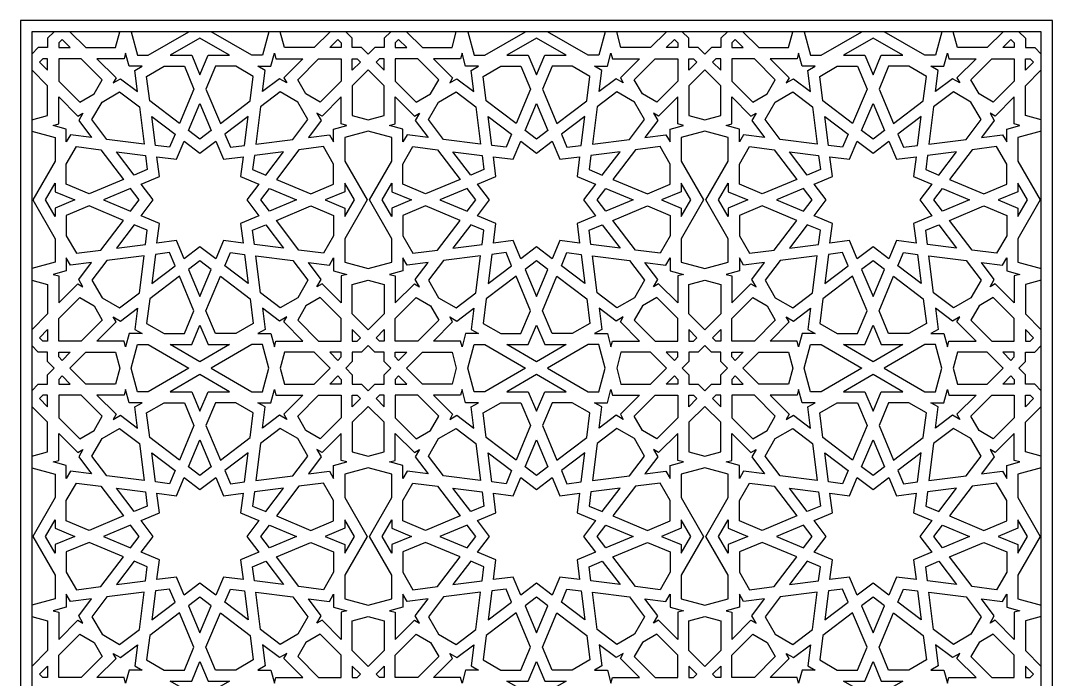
# Model space of a CAD drawing. Extents: x 72 to 464, y 305 to 697.
# Drawn here: x 72 to 464, y 446.5 to 696.9 of the extents above; entities that cross this region are included whole.
import ezdxf

# ---------------------------------------------------------------- set-up
doc = ezdxf.new("R2010")
doc.units = 0
doc.layers.add('LAYER_01', color=7, linetype='CONTINUOUS')

msp = doc.modelspace()

# ---------------------------------------------------------------- linework, layer by layer
at = {"layer": 'LAYER_01'}
for points in [[(71.95, 304.85), (463.98, 304.85), (463.98, 696.88), (71.95, 696.88)], [(76.15, 309.06), (459.78, 309.06), (459.78, 692.68), (76.15, 692.68)], [(140.09, 676.29), (143.22, 683.75), (151.36, 683.75), (140.09, 690.25), (128.82, 683.75), (136.96, 683.75)], [(267.97, 676.29), (271.09, 683.75), (279.23, 683.75), (267.97, 690.25), (256.7, 683.75), (264.84, 683.75)], [(395.84, 676.29), (398.97, 683.75), (407.11, 683.75), (395.84, 690.25), (384.57, 683.75), (392.71, 683.75)], [(86.42, 688.43), (86.42, 686.62), (90.79, 686.62), (87.7, 689.71)], [(193.76, 688.43), (193.76, 686.62), (189.39, 686.62), (192.48, 689.71)], [(214.3, 688.43), (214.3, 686.62), (218.66, 686.62), (215.57, 689.71)], [(321.64, 688.43), (321.64, 686.62), (317.27, 686.62), (320.36, 689.71)], [(342.17, 688.43), (342.17, 686.62), (346.54, 686.62), (343.45, 689.71)], [(449.51, 688.43), (449.51, 686.62), (445.14, 686.62), (448.23, 689.71)], [(80.41, 682.41), (79.13, 681.13), (82.22, 678.04), (82.22, 682.41)], [(86.42, 682.41), (86.42, 673.84), (94.39, 665.87), (99.83, 669.01), (102.96, 674.44), (94.99, 682.41)], [(113.15, 679.54), (111.81, 684.56), (111.23, 682.41), (100.94, 682.41), (108.22, 675.14), (107.11, 673.21), (109.88, 674.81), (116.32, 669.92), (115.3, 677.94), (118.07, 679.54)], [(167.03, 679.54), (168.38, 684.56), (168.95, 682.41), (179.24, 682.41), (171.97, 675.14), (173.08, 673.21), (170.3, 674.81), (163.86, 669.92), (164.88, 677.94), (162.11, 679.54)], [(193.76, 682.41), (193.76, 673.84), (185.79, 665.87), (180.36, 669.01), (177.22, 674.44), (185.19, 682.41)], [(199.78, 682.41), (201.06, 681.13), (197.97, 678.04), (197.97, 682.41)], [(208.28, 682.41), (207, 681.13), (210.09, 678.04), (210.09, 682.41)], [(214.3, 682.41), (214.3, 673.84), (222.26, 665.87), (227.7, 669.01), (230.84, 674.44), (222.87, 682.41)], [(241.02, 679.54), (239.68, 684.56), (239.11, 682.41), (228.81, 682.41), (236.09, 675.14), (234.98, 673.21), (237.75, 674.81), (244.19, 669.92), (243.17, 677.94), (245.95, 679.54)], [(294.91, 679.54), (296.25, 684.56), (296.83, 682.41), (307.12, 682.41), (299.84, 675.14), (300.95, 673.21), (298.18, 674.81), (291.74, 669.92), (292.76, 677.94), (289.99, 679.54)], [(321.64, 682.41), (321.64, 673.84), (313.67, 665.87), (308.23, 669.01), (305.09, 674.44), (313.06, 682.41)], [(327.65, 682.41), (328.93, 681.13), (325.84, 678.04), (325.84, 682.41)], [(336.16, 682.41), (334.88, 681.13), (337.96, 678.04), (337.96, 682.41)], [(342.17, 682.41), (342.17, 673.84), (350.14, 665.87), (355.57, 669.01), (358.71, 674.44), (350.74, 682.41)], [(368.9, 679.54), (367.55, 684.56), (366.98, 682.41), (356.69, 682.41), (363.97, 675.14), (362.86, 673.21), (365.63, 674.81), (372.07, 669.92), (371.05, 677.94), (373.82, 679.54)], [(422.78, 679.54), (424.12, 684.56), (424.7, 682.41), (434.99, 682.41), (427.71, 675.14), (428.82, 673.21), (426.05, 674.81), (419.61, 669.92), (420.63, 677.94), (417.86, 679.54)], [(449.51, 682.41), (449.51, 673.84), (441.54, 665.87), (436.11, 669.01), (432.97, 674.44), (440.94, 682.41)], [(455.52, 682.41), (456.8, 681.13), (453.71, 678.04), (453.71, 682.41)], [(134.17, 679.54), (137.81, 670.85), (132.32, 657.76), (121.01, 666.35), (119.82, 675.7), (126.48, 679.54)], [(146.02, 679.54), (142.37, 670.85), (147.87, 657.76), (159.17, 666.35), (160.36, 675.7), (153.7, 679.54)], [(262.04, 679.54), (265.69, 670.85), (260.19, 657.76), (248.88, 666.35), (247.7, 675.7), (254.35, 679.54)], [(273.89, 679.54), (270.25, 670.85), (275.74, 657.76), (287.05, 666.35), (288.23, 675.7), (281.58, 679.54)], [(389.91, 679.54), (393.56, 670.85), (388.07, 657.76), (376.76, 666.35), (375.57, 675.7), (382.23, 679.54)], [(401.76, 679.54), (398.12, 670.85), (403.61, 657.76), (414.92, 666.35), (416.11, 675.7), (409.45, 679.54)], [(204.03, 659.2), (210.09, 660.83), (210.09, 672.1), (204.03, 678.16), (197.97, 672.1), (197.97, 660.83)], [(331.9, 659.2), (337.96, 660.83), (337.96, 672.1), (331.9, 678.16), (325.84, 672.1), (325.84, 660.83)], [(89.29, 655.68), (84.28, 657.03), (86.42, 657.6), (86.42, 667.89), (93.7, 660.62), (95.62, 661.73), (94.02, 658.96), (98.92, 652.52), (90.89, 653.54), (89.29, 650.76)], [(109.56, 669.78), (117.06, 664.07), (118.85, 649.98), (104.76, 651.77), (99.06, 659.27), (102.9, 665.93)], [(170.62, 669.78), (163.12, 664.07), (161.33, 649.98), (175.42, 651.77), (181.12, 659.27), (177.28, 665.93)], [(190.89, 655.68), (195.91, 657.03), (193.76, 657.6), (193.76, 667.89), (186.48, 660.62), (184.56, 661.73), (186.16, 658.96), (181.27, 652.52), (189.29, 653.54), (190.89, 650.76)], [(217.17, 655.68), (212.15, 657.03), (214.3, 657.6), (214.3, 667.89), (221.57, 660.62), (223.5, 661.73), (221.9, 658.96), (226.79, 652.52), (218.77, 653.54), (217.17, 650.76)], [(237.43, 669.78), (244.94, 664.07), (246.73, 649.98), (232.64, 651.77), (226.93, 659.27), (230.78, 665.93)], [(298.5, 669.78), (291, 664.07), (289.21, 649.98), (303.3, 651.77), (309, 659.27), (305.15, 665.93)], [(318.77, 655.68), (323.78, 657.03), (321.64, 657.6), (321.64, 667.89), (314.36, 660.62), (312.44, 661.73), (314.04, 658.96), (309.14, 652.52), (317.17, 653.54), (318.77, 650.76)], [(345.04, 655.68), (340.02, 657.03), (342.17, 657.6), (342.17, 667.89), (349.45, 660.62), (351.37, 661.73), (349.77, 658.96), (354.66, 652.52), (346.64, 653.54), (345.04, 650.76)], [(365.31, 669.78), (372.81, 664.07), (374.6, 649.98), (360.51, 651.77), (354.81, 659.27), (358.65, 665.93)], [(426.37, 669.78), (418.87, 664.07), (417.08, 649.98), (431.17, 651.77), (436.87, 659.27), (433.03, 665.93)], [(446.64, 655.68), (451.65, 657.03), (449.51, 657.6), (449.51, 667.89), (442.23, 660.62), (440.31, 661.73), (441.91, 658.96), (437.01, 652.52), (445.04, 653.54), (446.64, 650.76)], [(140.09, 665.42), (144.41, 655.13), (140.09, 651.85), (135.77, 655.13)], [(267.97, 665.42), (272.28, 655.13), (267.97, 651.85), (263.65, 655.13)], [(395.84, 665.42), (400.16, 655.13), (395.84, 651.85), (391.52, 655.13)], [(130.64, 653.75), (128.54, 648.75), (123.16, 649.44), (121.75, 660.51)], [(149.55, 653.75), (151.64, 648.75), (157.02, 649.44), (158.43, 660.51)], [(258.51, 653.75), (256.41, 648.75), (251.03, 649.44), (249.63, 660.51)], [(277.42, 653.75), (279.52, 648.75), (284.9, 649.44), (286.3, 660.51)], [(386.39, 653.75), (384.29, 648.75), (378.91, 649.44), (377.5, 660.51)], [(405.29, 653.75), (407.39, 648.75), (412.77, 649.44), (414.18, 660.51)], [(204.03, 602.63), (212.96, 605.03), (212.96, 614), (204.45, 628.74), (212.96, 643.48), (212.96, 652.46), (204.03, 654.85), (195.1, 652.46), (195.1, 643.48), (203.61, 628.74), (195.1, 614), (195.1, 605.03)], [(331.9, 602.63), (340.84, 605.03), (340.84, 614), (332.33, 628.74), (340.84, 643.48), (340.84, 652.46), (331.9, 654.85), (322.97, 652.46), (322.97, 643.48), (331.48, 628.74), (322.97, 614), (322.97, 605.03)], [(140.09, 610.92), (134.09, 606.36), (131.18, 613.31), (123.71, 612.36), (124.66, 619.83), (117.71, 622.75), (122.27, 628.74), (117.71, 634.74), (124.66, 637.65), (123.71, 645.13), (131.18, 644.18), (134.09, 651.12), (140.09, 646.57), (146.09, 651.12), (149, 644.18), (156.48, 645.13), (155.53, 637.65), (162.47, 634.74), (157.91, 628.74), (162.47, 622.75), (155.53, 619.83), (156.48, 612.36), (149, 613.31), (146.09, 606.36)], [(267.97, 610.92), (261.97, 606.36), (259.05, 613.31), (251.58, 612.36), (252.53, 619.83), (245.58, 622.75), (250.14, 628.74), (245.58, 634.74), (252.53, 637.65), (251.58, 645.13), (259.05, 644.18), (261.97, 651.12), (267.97, 646.57), (273.96, 651.12), (276.88, 644.18), (284.35, 645.13), (283.4, 637.65), (290.35, 634.74), (285.79, 628.74), (290.35, 622.75), (283.4, 619.83), (284.35, 612.36), (276.88, 613.31), (273.96, 606.36)], [(395.84, 610.92), (389.84, 606.36), (386.93, 613.31), (379.45, 612.36), (380.4, 619.83), (373.46, 622.75), (378.02, 628.74), (373.46, 634.74), (380.4, 637.65), (379.45, 645.13), (386.93, 644.18), (389.84, 651.12), (395.84, 646.57), (401.84, 651.12), (404.75, 644.18), (412.22, 645.13), (411.27, 637.65), (418.22, 634.74), (413.66, 628.74), (418.22, 622.75), (411.27, 619.83), (412.22, 612.36), (404.75, 613.31), (401.84, 606.36)], [(93.14, 649.01), (102.48, 647.82), (111.08, 636.52), (97.98, 631.02), (89.29, 634.67), (89.29, 642.36)], [(119.4, 645.68), (120.08, 640.3), (115.08, 638.2), (108.33, 647.08)], [(160.78, 645.68), (160.1, 640.3), (165.1, 638.2), (171.86, 647.08)], [(187.05, 649.01), (177.7, 647.82), (169.11, 636.52), (182.2, 631.02), (190.89, 634.67), (190.89, 642.36)], [(221.01, 649.01), (230.36, 647.82), (238.95, 636.52), (225.85, 631.02), (217.17, 634.67), (217.17, 642.36)], [(247.27, 645.68), (247.96, 640.3), (242.96, 638.2), (236.2, 647.08)], [(288.66, 645.68), (287.97, 640.3), (292.98, 638.2), (299.73, 647.08)], [(314.92, 649.01), (305.57, 647.82), (296.98, 636.52), (310.08, 631.02), (318.77, 634.67), (318.77, 642.36)], [(348.88, 649.01), (358.23, 647.82), (366.83, 636.52), (353.73, 631.02), (345.04, 634.67), (345.04, 642.36)], [(375.15, 645.68), (375.83, 640.3), (370.83, 638.2), (364.08, 647.08)], [(416.53, 645.68), (415.85, 640.3), (420.85, 638.2), (427.6, 647.08)], [(442.8, 649.01), (433.45, 647.82), (424.85, 636.52), (437.95, 631.02), (446.64, 634.67), (446.64, 642.36)], [(85.09, 622.41), (81.43, 628.74), (85.09, 635.07), (85.09, 631.87), (92.55, 628.74), (85.09, 625.61)], [(103.41, 628.74), (113.71, 624.43), (116.99, 628.74), (113.71, 633.06)], [(176.77, 628.74), (166.48, 624.43), (163.2, 628.74), (166.48, 633.06)], [(195.1, 635.07), (195.1, 631.87), (187.64, 628.74), (195.1, 625.61), (195.1, 622.41), (198.75, 628.74)], [(212.96, 622.41), (209.31, 628.74), (212.96, 635.07), (212.96, 631.87), (220.42, 628.74), (212.96, 625.61)], [(231.29, 628.74), (241.58, 624.43), (244.86, 628.74), (241.58, 633.06)], [(304.64, 628.74), (294.35, 624.43), (291.07, 628.74), (294.35, 633.06)], [(322.97, 635.07), (322.97, 631.87), (315.51, 628.74), (322.97, 625.61), (322.97, 622.41), (326.62, 628.74)], [(340.84, 635.07), (340.84, 631.87), (348.29, 628.74), (340.84, 625.61), (340.84, 622.41), (337.18, 628.74)], [(359.16, 628.74), (369.45, 624.43), (372.74, 628.74), (369.45, 633.06)], [(432.52, 628.74), (422.23, 624.43), (418.94, 628.74), (422.23, 633.06)], [(450.84, 622.41), (454.5, 628.74), (450.84, 635.07), (450.84, 631.87), (443.38, 628.74), (450.84, 625.61)], [(93.14, 608.47), (102.48, 609.66), (111.08, 620.97), (97.98, 626.46), (89.29, 622.82), (89.29, 615.13)], [(187.05, 608.47), (177.7, 609.66), (169.11, 620.97), (182.2, 626.46), (190.89, 622.82), (190.89, 615.13)], [(221.01, 608.47), (230.36, 609.66), (238.95, 620.97), (225.85, 626.46), (217.17, 622.82), (217.17, 615.13)], [(314.92, 608.47), (305.57, 609.66), (296.98, 620.97), (310.08, 626.46), (318.77, 622.82), (318.77, 615.13)], [(348.88, 608.47), (358.23, 609.66), (366.83, 620.97), (353.73, 626.46), (345.04, 622.82), (345.04, 615.13)], [(442.8, 608.47), (433.45, 609.66), (424.85, 620.97), (437.95, 626.46), (446.64, 622.82), (446.64, 615.13)], [(119.4, 611.81), (120.08, 617.19), (115.08, 619.29), (108.33, 610.4)], [(160.78, 611.81), (160.1, 617.19), (165.1, 619.29), (171.86, 610.4)], [(247.27, 611.81), (247.96, 617.19), (242.96, 619.29), (236.2, 610.4)], [(288.66, 611.81), (287.97, 617.19), (292.98, 619.29), (299.73, 610.4)], [(375.15, 611.81), (375.83, 617.19), (370.83, 619.29), (364.08, 610.4)], [(416.53, 611.81), (415.85, 617.19), (420.85, 619.29), (427.6, 610.4)], [(130.64, 603.73), (128.54, 608.73), (123.16, 608.05), (121.75, 596.98)], [(149.55, 603.73), (151.64, 608.73), (157.02, 608.05), (158.43, 596.98)], [(258.51, 603.73), (256.41, 608.73), (251.03, 608.05), (249.63, 596.98)], [(277.42, 603.73), (279.52, 608.73), (284.9, 608.05), (286.3, 596.98)], [(386.39, 603.73), (384.29, 608.73), (378.91, 608.05), (377.5, 596.98)], [(405.29, 603.73), (407.39, 608.73), (412.77, 608.05), (414.18, 596.98)], [(89.29, 601.8), (84.28, 600.46), (86.42, 599.88), (86.42, 589.59), (93.7, 596.87), (95.62, 595.76), (94.02, 598.53), (98.92, 604.97), (90.89, 603.95), (89.29, 606.72)], [(109.56, 587.71), (117.06, 593.41), (118.85, 607.5), (104.76, 605.71), (99.06, 598.21), (102.9, 591.55)], [(140.09, 605.64), (135.77, 602.36), (140.09, 592.07), (144.41, 602.36)], [(170.62, 587.71), (163.12, 593.41), (161.33, 607.5), (175.42, 605.71), (181.12, 598.21), (177.28, 591.55)], [(190.89, 601.8), (195.91, 600.46), (193.76, 599.88), (193.76, 589.59), (186.48, 596.87), (184.56, 595.76), (186.16, 598.53), (181.27, 604.97), (189.29, 603.95), (190.89, 606.72)], [(217.17, 601.8), (212.15, 600.46), (214.3, 599.88), (214.3, 589.59), (221.57, 596.87), (223.5, 595.76), (221.9, 598.53), (226.79, 604.97), (218.77, 603.95), (217.17, 606.72)], [(237.43, 587.71), (244.94, 593.41), (246.73, 607.5), (232.64, 605.71), (226.93, 598.21), (230.78, 591.55)], [(267.97, 605.64), (263.65, 602.36), (267.97, 592.07), (272.28, 602.36)], [(298.5, 587.71), (291, 593.41), (289.21, 607.5), (303.3, 605.71), (309, 598.21), (305.15, 591.55)], [(318.77, 601.8), (323.78, 600.46), (321.64, 599.88), (321.64, 589.59), (314.36, 596.87), (312.44, 595.76), (314.04, 598.53), (309.14, 604.97), (317.17, 603.95), (318.77, 606.72)], [(345.04, 601.8), (340.02, 600.46), (342.17, 599.88), (342.17, 589.59), (349.45, 596.87), (351.37, 595.76), (349.77, 598.53), (354.66, 604.97), (346.64, 603.95), (345.04, 606.72)], [(365.31, 587.71), (372.81, 593.41), (374.6, 607.5), (360.51, 605.71), (354.81, 598.21), (358.65, 591.55)], [(395.84, 605.64), (391.52, 602.36), (395.84, 592.07), (400.16, 602.36)], [(426.37, 587.71), (418.87, 593.41), (417.08, 607.5), (431.17, 605.71), (436.87, 598.21), (433.03, 591.55)], [(446.64, 601.8), (451.65, 600.46), (449.51, 599.88), (449.51, 589.59), (442.23, 596.87), (440.31, 595.76), (441.91, 598.53), (437.01, 604.97), (445.04, 603.95), (446.64, 606.72)], [(134.17, 577.94), (137.81, 586.63), (132.32, 599.73), (121.01, 591.13), (119.82, 581.79), (126.48, 577.94)], [(146.02, 577.94), (142.37, 586.63), (147.87, 599.73), (159.17, 591.13), (160.36, 581.79), (153.7, 577.94)], [(204.03, 598.28), (210.09, 596.66), (210.09, 585.39), (204.03, 579.33), (197.97, 585.39), (197.97, 596.66)], [(262.04, 577.94), (265.69, 586.63), (260.19, 599.73), (248.88, 591.13), (247.7, 581.79), (254.35, 577.94)], [(273.89, 577.94), (270.25, 586.63), (275.74, 599.73), (287.05, 591.13), (288.23, 581.79), (281.58, 577.94)], [(331.9, 598.28), (337.96, 596.66), (337.96, 585.39), (331.9, 579.33), (325.84, 585.39), (325.84, 596.66)], [(389.91, 577.94), (393.56, 586.63), (388.07, 599.73), (376.76, 591.13), (375.57, 581.79), (382.23, 577.94)], [(401.76, 577.94), (398.12, 586.63), (403.61, 599.73), (414.92, 591.13), (416.11, 581.79), (409.45, 577.94)], [(86.42, 575.07), (86.42, 583.65), (94.39, 591.62), (99.83, 588.48), (102.96, 583.04), (94.99, 575.07)], [(193.76, 575.07), (193.76, 583.65), (185.79, 591.62), (180.36, 588.48), (177.22, 583.04), (185.19, 575.07)], [(214.3, 575.07), (214.3, 583.65), (222.26, 591.62), (227.7, 588.48), (230.84, 583.04), (222.87, 575.07)], [(321.64, 575.07), (321.64, 583.65), (313.67, 591.62), (308.23, 588.48), (305.09, 583.04), (313.06, 575.07)], [(342.17, 575.07), (342.17, 583.65), (350.14, 591.62), (355.57, 588.48), (358.71, 583.04), (350.74, 575.07)], [(449.51, 575.07), (449.51, 583.65), (441.54, 591.62), (436.11, 588.48), (432.97, 583.04), (440.94, 575.07)], [(113.15, 577.94), (111.81, 572.93), (111.23, 575.07), (100.94, 575.07), (108.22, 582.35), (107.11, 584.27), (109.88, 582.67), (116.32, 587.57), (115.3, 579.54), (118.07, 577.94)], [(167.03, 577.94), (168.38, 572.93), (168.95, 575.07), (179.24, 575.07), (171.97, 582.35), (173.08, 584.27), (170.3, 582.67), (163.86, 587.57), (164.88, 579.54), (162.11, 577.94)], [(241.02, 577.94), (239.68, 572.93), (239.11, 575.07), (228.81, 575.07), (236.09, 582.35), (234.98, 584.27), (237.75, 582.67), (244.19, 587.57), (243.17, 579.54), (245.95, 577.94)], [(294.91, 577.94), (296.25, 572.93), (296.83, 575.07), (307.12, 575.07), (299.84, 582.35), (300.95, 584.27), (298.18, 582.67), (291.74, 587.57), (292.76, 579.54), (289.99, 577.94)], [(368.9, 577.94), (367.55, 572.93), (366.98, 575.07), (356.69, 575.07), (363.97, 582.35), (362.86, 584.27), (365.63, 582.67), (372.07, 587.57), (371.05, 579.54), (373.82, 577.94)], [(422.78, 577.94), (424.12, 572.93), (424.7, 575.07), (434.99, 575.07), (427.71, 582.35), (428.82, 584.27), (426.05, 582.67), (419.61, 587.57), (420.63, 579.54), (417.86, 577.94)], [(140.09, 581.2), (143.22, 573.74), (151.36, 573.74), (140.09, 567.23), (128.82, 573.74), (136.96, 573.74)], [(267.97, 581.2), (271.09, 573.74), (279.23, 573.74), (267.97, 567.23), (256.7, 573.74), (264.84, 573.74)], [(395.84, 581.2), (398.97, 573.74), (407.11, 573.74), (395.84, 567.23), (384.57, 573.74), (392.71, 573.74)], [(80.41, 575.07), (79.13, 576.35), (82.22, 579.44), (82.22, 575.07)], [(199.78, 575.07), (201.06, 576.35), (197.97, 579.44), (197.97, 575.07)], [(208.28, 575.07), (207, 576.35), (210.09, 579.44), (210.09, 575.07)], [(327.65, 575.07), (328.93, 576.35), (325.84, 579.44), (325.84, 575.07)], [(336.16, 575.07), (334.88, 576.35), (337.96, 579.44), (337.96, 575.07)], [(455.52, 575.07), (456.8, 576.35), (453.71, 579.44), (453.71, 575.07)], [(135.89, 564.81), (120.42, 555.87), (116.38, 555.87), (113.98, 564.81), (116.38, 573.74), (120.42, 573.74)], [(144.3, 564.81), (159.77, 555.87), (163.81, 555.87), (166.2, 564.81), (163.81, 573.74), (159.77, 573.74)], [(212.6, 564.81), (210.09, 567.32), (210.09, 570.87), (206.54, 570.87), (204.03, 573.38), (201.52, 570.87), (197.97, 570.87), (197.97, 567.32), (195.46, 564.81), (197.97, 562.3), (197.97, 558.74), (201.52, 558.74), (204.03, 556.23), (206.54, 558.74), (210.09, 558.74), (210.09, 562.3)], [(263.76, 564.81), (248.29, 555.87), (244.25, 555.87), (241.86, 564.81), (244.25, 573.74), (248.29, 573.74)], [(272.17, 564.81), (287.64, 555.87), (291.68, 555.87), (294.07, 564.81), (291.68, 573.74), (287.64, 573.74)], [(340.48, 564.81), (337.96, 567.32), (337.96, 570.87), (334.41, 570.87), (331.9, 573.38), (329.39, 570.87), (325.84, 570.87), (325.84, 567.32), (323.33, 564.81), (325.84, 562.3), (325.84, 558.74), (329.39, 558.74), (331.9, 556.23), (334.41, 558.74), (337.96, 558.74), (337.96, 562.3)], [(391.64, 564.81), (376.16, 555.87), (372.12, 555.87), (369.73, 564.81), (372.12, 573.74), (376.16, 573.74)], [(400.04, 564.81), (415.52, 555.87), (419.55, 555.87), (421.95, 564.81), (419.55, 573.74), (415.52, 573.74)], [(86.42, 569.06), (86.42, 570.87), (90.79, 570.87), (87.7, 567.78)], [(90.67, 564.81), (96.74, 570.87), (108.01, 570.87), (109.63, 564.81), (108.01, 558.74), (96.74, 558.74)], [(189.51, 564.81), (183.45, 570.87), (172.18, 570.87), (170.55, 564.81), (172.18, 558.74), (183.45, 558.74)], [(193.76, 569.06), (193.76, 570.87), (189.39, 570.87), (192.48, 567.78)], [(214.3, 569.06), (214.3, 570.87), (218.66, 570.87), (215.57, 567.78)], [(218.55, 564.81), (224.61, 570.87), (235.88, 570.87), (237.5, 564.81), (235.88, 558.74), (224.61, 558.74)], [(317.38, 564.81), (311.32, 570.87), (300.05, 570.87), (298.43, 564.81), (300.05, 558.74), (311.32, 558.74)], [(321.64, 569.06), (321.64, 570.87), (317.27, 570.87), (320.36, 567.78)], [(342.17, 569.06), (342.17, 570.87), (346.54, 570.87), (343.45, 567.78)], [(346.42, 564.81), (352.48, 570.87), (363.75, 570.87), (365.38, 564.81), (363.75, 558.74), (352.48, 558.74)], [(445.26, 564.81), (439.2, 570.87), (427.92, 570.87), (426.3, 564.81), (427.92, 558.74), (439.2, 558.74)], [(449.51, 569.06), (449.51, 570.87), (445.14, 570.87), (448.23, 567.78)], [(86.42, 560.55), (86.42, 558.74), (90.79, 558.74), (87.7, 561.83)], [(140.09, 548.41), (143.22, 555.87), (151.36, 555.87), (140.09, 562.38), (128.82, 555.87), (136.96, 555.87)], [(193.76, 560.55), (193.76, 558.74), (189.39, 558.74), (192.48, 561.83)], [(214.3, 560.55), (214.3, 558.74), (218.66, 558.74), (215.57, 561.83)], [(267.97, 548.41), (271.09, 555.87), (279.23, 555.87), (267.97, 562.38), (256.7, 555.87), (264.84, 555.87)], [(321.64, 560.55), (321.64, 558.74), (317.27, 558.74), (320.36, 561.83)], [(342.17, 560.55), (342.17, 558.74), (346.54, 558.74), (343.45, 561.83)], [(395.84, 548.41), (398.97, 555.87), (407.11, 555.87), (395.84, 562.38), (384.57, 555.87), (392.71, 555.87)], [(449.51, 560.55), (449.51, 558.74), (445.14, 558.74), (448.23, 561.83)], [(113.15, 551.67), (111.81, 556.68), (111.23, 554.54), (100.94, 554.54), (108.22, 547.26), (107.11, 545.34), (109.88, 546.94), (116.32, 542.04), (115.3, 550.07), (118.07, 551.67)], [(167.03, 551.67), (168.38, 556.68), (168.95, 554.54), (179.24, 554.54), (171.97, 547.26), (173.08, 545.34), (170.3, 546.94), (163.86, 542.04), (164.88, 550.07), (162.11, 551.67)], [(241.02, 551.67), (239.68, 556.68), (239.11, 554.54), (228.81, 554.54), (236.09, 547.26), (234.98, 545.34), (237.75, 546.94), (244.19, 542.04), (243.17, 550.07), (245.95, 551.67)], [(294.91, 551.67), (296.25, 556.68), (296.83, 554.54), (307.12, 554.54), (299.84, 547.26), (300.95, 545.34), (298.18, 546.94), (291.74, 542.04), (292.76, 550.07), (289.99, 551.67)], [(368.9, 551.67), (367.55, 556.68), (366.98, 554.54), (356.69, 554.54), (363.97, 547.26), (362.86, 545.34), (365.63, 546.94), (372.07, 542.04), (371.05, 550.07), (373.82, 551.67)], [(422.78, 551.67), (424.12, 556.68), (424.7, 554.54), (434.99, 554.54), (427.71, 547.26), (428.82, 545.34), (426.05, 546.94), (419.61, 542.04), (420.63, 550.07), (417.86, 551.67)], [(80.41, 554.54), (79.13, 553.26), (82.22, 550.17), (82.22, 554.54)], [(86.42, 554.54), (86.42, 545.97), (94.39, 538), (99.83, 541.14), (102.96, 546.57), (94.99, 554.54)], [(193.76, 554.54), (193.76, 545.97), (185.79, 538), (180.36, 541.14), (177.22, 546.57), (185.19, 554.54)], [(199.78, 554.54), (201.06, 553.26), (197.97, 550.17), (197.97, 554.54)], [(208.28, 554.54), (207, 553.26), (210.09, 550.17), (210.09, 554.54)], [(214.3, 554.54), (214.3, 545.97), (222.26, 538), (227.7, 541.14), (230.84, 546.57), (222.87, 554.54)], [(321.64, 554.54), (321.64, 545.97), (313.67, 538), (308.23, 541.14), (305.09, 546.57), (313.06, 554.54)], [(327.65, 554.54), (328.93, 553.26), (325.84, 550.17), (325.84, 554.54)], [(336.16, 554.54), (334.88, 553.26), (337.96, 550.17), (337.96, 554.54)], [(342.17, 554.54), (342.17, 545.97), (350.14, 538), (355.57, 541.14), (358.71, 546.57), (350.74, 554.54)], [(449.51, 554.54), (449.51, 545.97), (441.54, 538), (436.11, 541.14), (432.97, 546.57), (440.94, 554.54)], [(455.52, 554.54), (456.8, 553.26), (453.71, 550.17), (453.71, 554.54)], [(134.17, 551.67), (137.81, 542.98), (132.32, 529.88), (121.01, 538.48), (119.82, 547.83), (126.48, 551.67)], [(146.02, 551.67), (142.37, 542.98), (147.87, 529.88), (159.17, 538.48), (160.36, 547.83), (153.7, 551.67)], [(204.03, 531.33), (210.09, 532.95), (210.09, 544.22), (204.03, 550.29), (197.97, 544.22), (197.97, 532.95)], [(262.04, 551.67), (265.69, 542.98), (260.19, 529.88), (248.88, 538.48), (247.7, 547.83), (254.35, 551.67)], [(273.89, 551.67), (270.25, 542.98), (275.74, 529.88), (287.05, 538.48), (288.23, 547.83), (281.58, 551.67)], [(331.9, 531.33), (337.96, 532.95), (337.96, 544.22), (331.9, 550.29), (325.84, 544.22), (325.84, 532.95)], [(389.91, 551.67), (393.56, 542.98), (388.07, 529.88), (376.76, 538.48), (375.57, 547.83), (382.23, 551.67)], [(401.76, 551.67), (398.12, 542.98), (403.61, 529.88), (414.92, 538.48), (416.11, 547.83), (409.45, 551.67)], [(109.56, 541.9), (117.06, 536.2), (118.85, 522.11), (104.76, 523.9), (99.06, 531.4), (102.9, 538.06)], [(170.62, 541.9), (163.12, 536.2), (161.33, 522.11), (175.42, 523.9), (181.12, 531.4), (177.28, 538.06)], [(237.43, 541.9), (244.94, 536.2), (246.73, 522.11), (232.64, 523.9), (226.93, 531.4), (230.78, 538.06)], [(298.5, 541.9), (291, 536.2), (289.21, 522.11), (303.3, 523.9), (309, 531.4), (305.15, 538.06)], [(365.31, 541.9), (372.81, 536.2), (374.6, 522.11), (360.51, 523.9), (354.81, 531.4), (358.65, 538.06)], [(426.37, 541.9), (418.87, 536.2), (417.08, 522.11), (431.17, 523.9), (436.87, 531.4), (433.03, 538.06)], [(89.29, 527.81), (84.28, 529.15), (86.42, 529.73), (86.42, 540.02), (93.7, 532.74), (95.62, 533.85), (94.02, 531.08), (98.92, 524.64), (90.89, 525.66), (89.29, 522.89)], [(140.09, 537.55), (144.41, 527.26), (140.09, 523.97), (135.77, 527.26)], [(190.89, 527.81), (195.91, 529.15), (193.76, 529.73), (193.76, 540.02), (186.48, 532.74), (184.56, 533.85), (186.16, 531.08), (181.27, 524.64), (189.29, 525.66), (190.89, 522.89)], [(217.17, 527.81), (212.15, 529.15), (214.3, 529.73), (214.3, 540.02), (221.57, 532.74), (223.5, 533.85), (221.9, 531.08), (226.79, 524.64), (218.77, 525.66), (217.17, 522.89)], [(267.97, 537.55), (272.28, 527.26), (267.97, 523.97), (263.65, 527.26)], [(318.77, 527.81), (323.78, 529.15), (321.64, 529.73), (321.64, 540.02), (314.36, 532.74), (312.44, 533.85), (314.04, 531.08), (309.14, 524.64), (317.17, 525.66), (318.77, 522.89)], [(345.04, 527.81), (340.02, 529.15), (342.17, 529.73), (342.17, 540.02), (349.45, 532.74), (351.37, 533.85), (349.77, 531.08), (354.66, 524.64), (346.64, 525.66), (345.04, 522.89)], [(395.84, 537.55), (400.16, 527.26), (395.84, 523.97), (391.52, 527.26)], [(446.64, 527.81), (451.65, 529.15), (449.51, 529.73), (449.51, 540.02), (442.23, 532.74), (440.31, 533.85), (441.91, 531.08), (437.01, 524.64), (445.04, 525.66), (446.64, 522.89)], [(130.64, 525.88), (128.54, 520.88), (123.16, 521.56), (121.75, 532.63)], [(149.55, 525.88), (151.64, 520.88), (157.02, 521.56), (158.43, 532.63)], [(258.51, 525.88), (256.41, 520.88), (251.03, 521.56), (249.63, 532.63)], [(277.42, 525.88), (279.52, 520.88), (284.9, 521.56), (286.3, 532.63)], [(386.39, 525.88), (384.29, 520.88), (378.91, 521.56), (377.5, 532.63)], [(405.29, 525.88), (407.39, 520.88), (412.77, 521.56), (414.18, 532.63)], [(204.03, 474.76), (212.96, 477.15), (212.96, 486.13), (204.45, 500.87), (212.96, 515.61), (212.96, 524.58), (204.03, 526.98), (195.1, 524.58), (195.1, 515.61), (203.61, 500.87), (195.1, 486.13), (195.1, 477.15)], [(331.9, 474.76), (340.84, 477.15), (340.84, 486.13), (332.33, 500.87), (340.84, 515.61), (340.84, 524.58), (331.9, 526.98), (322.97, 524.58), (322.97, 515.61), (331.48, 500.87), (322.97, 486.13), (322.97, 477.15)], [(140.09, 483.05), (134.09, 478.49), (131.18, 485.43), (123.71, 484.48), (124.66, 491.96), (117.71, 494.87), (122.27, 500.87), (117.71, 506.87), (124.66, 509.78), (123.71, 517.25), (131.18, 516.3), (134.09, 523.25), (140.09, 518.69), (146.09, 523.25), (149, 516.3), (156.48, 517.25), (155.53, 509.78), (162.47, 506.87), (157.91, 500.87), (162.47, 494.87), (155.53, 491.96), (156.48, 484.48), (149, 485.43), (146.09, 478.49)], [(267.97, 483.05), (261.97, 478.49), (259.05, 485.43), (251.58, 484.48), (252.53, 491.96), (245.58, 494.87), (250.14, 500.87), (245.58, 506.87), (252.53, 509.78), (251.58, 517.25), (259.05, 516.3), (261.97, 523.25), (267.97, 518.69), (273.96, 523.25), (276.88, 516.3), (284.35, 517.25), (283.4, 509.78), (290.35, 506.87), (285.79, 500.87), (290.35, 494.87), (283.4, 491.96), (284.35, 484.48), (276.88, 485.43), (273.96, 478.49)], [(395.84, 483.05), (389.84, 478.49), (386.93, 485.43), (379.45, 484.48), (380.4, 491.96), (373.46, 494.87), (378.02, 500.87), (373.46, 506.87), (380.4, 509.78), (379.45, 517.25), (386.93, 516.3), (389.84, 523.25), (395.84, 518.69), (401.84, 523.25), (404.75, 516.3), (412.22, 517.25), (411.27, 509.78), (418.22, 506.87), (413.66, 500.87), (418.22, 494.87), (411.27, 491.96), (412.22, 484.48), (404.75, 485.43), (401.84, 478.49)], [(93.14, 521.14), (102.48, 519.95), (111.08, 508.64), (97.98, 503.15), (89.29, 506.79), (89.29, 514.48)], [(119.4, 517.8), (120.08, 512.42), (115.08, 510.32), (108.33, 519.21)], [(160.78, 517.8), (160.1, 512.42), (165.1, 510.32), (171.86, 519.21)], [(187.05, 521.14), (177.7, 519.95), (169.11, 508.64), (182.2, 503.15), (190.89, 506.79), (190.89, 514.48)], [(221.01, 521.14), (230.36, 519.95), (238.95, 508.64), (225.85, 503.15), (217.17, 506.79), (217.17, 514.48)], [(247.27, 517.8), (247.96, 512.42), (242.96, 510.32), (236.2, 519.21)], [(288.66, 517.8), (287.97, 512.42), (292.98, 510.32), (299.73, 519.21)], [(314.92, 521.14), (305.57, 519.95), (296.98, 508.64), (310.08, 503.15), (318.77, 506.79), (318.77, 514.48)], [(348.88, 521.14), (358.23, 519.95), (366.83, 508.64), (353.73, 503.15), (345.04, 506.79), (345.04, 514.48)], [(375.15, 517.8), (375.83, 512.42), (370.83, 510.32), (364.08, 519.21)], [(416.53, 517.8), (415.85, 512.42), (420.85, 510.32), (427.6, 519.21)], [(442.8, 521.14), (433.45, 519.95), (424.85, 508.64), (437.95, 503.15), (446.64, 506.79), (446.64, 514.48)], [(85.09, 494.54), (81.43, 500.87), (85.09, 507.2), (85.09, 504), (92.55, 500.87), (85.09, 497.74)], [(195.1, 507.2), (195.1, 504), (187.64, 500.87), (195.1, 497.74), (195.1, 494.54), (198.75, 500.87)], [(212.96, 507.2), (212.96, 504), (220.42, 500.87), (212.96, 497.74), (212.96, 494.54), (209.31, 500.87)], [(322.97, 494.54), (326.62, 500.87), (322.97, 507.2), (322.97, 504), (315.51, 500.87), (322.97, 497.74)], [(340.84, 507.2), (340.84, 504), (348.29, 500.87), (340.84, 497.74), (340.84, 494.54), (337.18, 500.87)], [(450.84, 507.2), (450.84, 504), (443.38, 500.87), (450.84, 497.74), (450.84, 494.54), (454.5, 500.87)], [(103.41, 500.87), (113.71, 496.55), (116.99, 500.87), (113.71, 505.19)], [(176.77, 500.87), (166.48, 496.55), (163.2, 500.87), (166.48, 505.19)], [(231.29, 500.87), (241.58, 496.55), (244.86, 500.87), (241.58, 505.19)], [(304.64, 500.87), (294.35, 496.55), (291.07, 500.87), (294.35, 505.19)], [(359.16, 500.87), (369.45, 496.55), (372.74, 500.87), (369.45, 505.19)], [(432.52, 500.87), (422.23, 496.55), (418.94, 500.87), (422.23, 505.19)], [(93.14, 480.6), (102.48, 481.79), (111.08, 493.1), (97.98, 498.59), (89.29, 494.94), (89.29, 487.26)], [(187.05, 480.6), (177.7, 481.79), (169.11, 493.1), (182.2, 498.59), (190.89, 494.94), (190.89, 487.26)], [(221.01, 480.6), (230.36, 481.79), (238.95, 493.1), (225.85, 498.59), (217.17, 494.94), (217.17, 487.26)], [(314.92, 480.6), (305.57, 481.79), (296.98, 493.1), (310.08, 498.59), (318.77, 494.94), (318.77, 487.26)], [(348.88, 480.6), (358.23, 481.79), (366.83, 493.1), (353.73, 498.59), (345.04, 494.94), (345.04, 487.26)], [(442.8, 480.6), (433.45, 481.79), (424.85, 493.1), (437.95, 498.59), (446.64, 494.94), (446.64, 487.26)], [(119.4, 483.94), (120.08, 489.32), (115.08, 491.42), (108.33, 482.53)], [(160.78, 483.94), (160.1, 489.32), (165.1, 491.42), (171.86, 482.53)], [(247.27, 483.94), (247.96, 489.32), (242.96, 491.42), (236.2, 482.53)], [(288.66, 483.94), (287.97, 489.32), (292.98, 491.42), (299.73, 482.53)], [(375.15, 483.94), (375.83, 489.32), (370.83, 491.42), (364.08, 482.53)], [(416.53, 483.94), (415.85, 489.32), (420.85, 491.42), (427.6, 482.53)], [(89.29, 473.93), (84.28, 472.58), (86.42, 472.01), (86.42, 461.72), (93.7, 469), (95.62, 467.89), (94.02, 470.66), (98.92, 477.1), (90.89, 476.08), (89.29, 478.85)], [(109.56, 459.84), (117.06, 465.54), (118.85, 479.63), (104.76, 477.84), (99.06, 470.34), (102.9, 463.68)], [(130.64, 475.86), (128.54, 480.86), (123.16, 480.18), (121.75, 469.11)], [(149.55, 475.86), (151.64, 480.86), (157.02, 480.18), (158.43, 469.11)], [(170.62, 459.84), (163.12, 465.54), (161.33, 479.63), (175.42, 477.84), (181.12, 470.34), (177.28, 463.68)], [(190.89, 473.93), (195.91, 472.58), (193.76, 472.01), (193.76, 461.72), (186.48, 469), (184.56, 467.89), (186.16, 470.66), (181.27, 477.1), (189.29, 476.08), (190.89, 478.85)], [(217.17, 473.93), (212.15, 472.58), (214.3, 472.01), (214.3, 461.72), (221.57, 469), (223.5, 467.89), (221.9, 470.66), (226.79, 477.1), (218.77, 476.08), (217.17, 478.85)], [(237.43, 459.84), (244.94, 465.54), (246.73, 479.63), (232.64, 477.84), (226.93, 470.34), (230.78, 463.68)], [(258.51, 475.86), (256.41, 480.86), (251.03, 480.18), (249.63, 469.11)], [(277.42, 475.86), (279.52, 480.86), (284.9, 480.18), (286.3, 469.11)], [(298.5, 459.84), (291, 465.54), (289.21, 479.63), (303.3, 477.84), (309, 470.34), (305.15, 463.68)], [(318.77, 473.93), (323.78, 472.58), (321.64, 472.01), (321.64, 461.72), (314.36, 469), (312.44, 467.89), (314.04, 470.66), (309.14, 477.1), (317.17, 476.08), (318.77, 478.85)], [(345.04, 473.93), (340.02, 472.58), (342.17, 472.01), (342.17, 461.72), (349.45, 469), (351.37, 467.89), (349.77, 470.66), (354.66, 477.1), (346.64, 476.08), (345.04, 478.85)], [(365.31, 459.84), (372.81, 465.54), (374.6, 479.63), (360.51, 477.84), (354.81, 470.34), (358.65, 463.68)], [(386.39, 475.86), (384.29, 480.86), (378.91, 480.18), (377.5, 469.11)], [(405.29, 475.86), (407.39, 480.86), (412.77, 480.18), (414.18, 469.11)], [(426.37, 459.84), (418.87, 465.54), (417.08, 479.63), (431.17, 477.84), (436.87, 470.34), (433.03, 463.68)], [(446.64, 473.93), (451.65, 472.58), (449.51, 472.01), (449.51, 461.72), (442.23, 469), (440.31, 467.89), (441.91, 470.66), (437.01, 477.1), (445.04, 476.08), (446.64, 478.85)], [(140.09, 477.77), (135.77, 474.48), (140.09, 464.19), (144.41, 474.48)], [(267.97, 477.77), (263.65, 474.48), (267.97, 464.19), (272.28, 474.48)], [(395.84, 477.77), (391.52, 474.48), (395.84, 464.19), (400.16, 474.48)], [(134.17, 450.07), (137.81, 458.76), (132.32, 471.86), (121.01, 463.26), (119.82, 453.91), (126.48, 450.07)], [(146.02, 450.07), (142.37, 458.76), (147.87, 471.86), (159.17, 463.26), (160.36, 453.91), (153.7, 450.07)], [(262.04, 450.07), (265.69, 458.76), (260.19, 471.86), (248.88, 463.26), (247.7, 453.91), (254.35, 450.07)], [(273.89, 450.07), (270.25, 458.76), (275.74, 471.86), (287.05, 463.26), (288.23, 453.91), (281.58, 450.07)], [(389.91, 450.07), (393.56, 458.76), (388.07, 471.86), (376.76, 463.26), (375.57, 453.91), (382.23, 450.07)], [(401.76, 450.07), (398.12, 458.76), (403.61, 471.86), (414.92, 463.26), (416.11, 453.91), (409.45, 450.07)], [(204.03, 470.41), (210.09, 468.78), (210.09, 457.51), (204.03, 451.45), (197.97, 457.51), (197.97, 468.78)], [(331.9, 470.41), (337.96, 468.78), (337.96, 457.51), (331.9, 451.45), (325.84, 457.51), (325.84, 468.78)], [(86.42, 447.2), (86.42, 455.77), (94.39, 463.74), (99.83, 460.6), (102.96, 455.17), (94.99, 447.2)], [(193.76, 447.2), (193.76, 455.77), (185.79, 463.74), (180.36, 460.6), (177.22, 455.17), (185.19, 447.2)], [(214.3, 447.2), (214.3, 455.77), (222.26, 463.74), (227.7, 460.6), (230.84, 455.17), (222.87, 447.2)], [(321.64, 447.2), (321.64, 455.77), (313.67, 463.74), (308.23, 460.6), (305.09, 455.17), (313.06, 447.2)], [(342.17, 447.2), (342.17, 455.77), (350.14, 463.74), (355.57, 460.6), (358.71, 455.17), (350.74, 447.2)], [(449.51, 447.2), (449.51, 455.77), (441.54, 463.74), (436.11, 460.6), (432.97, 455.17), (440.94, 447.2)], [(113.15, 450.07), (111.81, 445.05), (111.23, 447.2), (100.94, 447.2), (108.22, 454.48), (107.11, 456.4), (109.88, 454.8), (116.32, 459.69), (115.3, 451.67), (118.07, 450.07)], [(167.03, 450.07), (168.38, 445.05), (168.95, 447.2), (179.24, 447.2), (171.97, 454.48), (173.08, 456.4), (170.3, 454.8), (163.86, 459.69), (164.88, 451.67), (162.11, 450.07)], [(241.02, 450.07), (239.68, 445.05), (239.11, 447.2), (228.81, 447.2), (236.09, 454.48), (234.98, 456.4), (237.75, 454.8), (244.19, 459.69), (243.17, 451.67), (245.95, 450.07)], [(294.91, 450.07), (296.25, 445.05), (296.83, 447.2), (307.12, 447.2), (299.84, 454.48), (300.95, 456.4), (298.18, 454.8), (291.74, 459.69), (292.76, 451.67), (289.99, 450.07)], [(368.9, 450.07), (367.55, 445.05), (366.98, 447.2), (356.69, 447.2), (363.97, 454.48), (362.86, 456.4), (365.63, 454.8), (372.07, 459.69), (371.05, 451.67), (373.82, 450.07)], [(422.78, 450.07), (424.12, 445.05), (424.7, 447.2), (434.99, 447.2), (427.71, 454.48), (428.82, 456.4), (426.05, 454.8), (419.61, 459.69), (420.63, 451.67), (417.86, 450.07)], [(80.41, 447.2), (79.13, 448.48), (82.22, 451.57), (82.22, 447.2)], [(140.09, 453.32), (143.22, 445.87), (151.36, 445.87), (140.09, 439.36), (128.82, 445.87), (136.96, 445.87)], [(199.78, 447.2), (201.06, 448.48), (197.97, 451.57), (197.97, 447.2)], [(208.28, 447.2), (207, 448.48), (210.09, 451.57), (210.09, 447.2)], [(267.97, 453.32), (271.09, 445.87), (279.23, 445.87), (267.97, 439.36), (256.7, 445.87), (264.84, 445.87)], [(327.65, 447.2), (328.93, 448.48), (325.84, 451.57), (325.84, 447.2)], [(336.16, 447.2), (334.88, 448.48), (337.96, 451.57), (337.96, 447.2)], [(395.84, 453.32), (398.97, 445.87), (407.11, 445.87), (395.84, 439.36), (384.57, 445.87), (392.71, 445.87)], [(455.52, 447.2), (456.8, 448.48), (453.71, 451.57), (453.71, 447.2)]]:
    msp.add_lwpolyline(points, close=True, dxfattribs=at)
for points in [[(84.73, 692.68), (82.22, 690.17), (82.22, 686.62), (78.67, 686.62), (76.15, 684.11)], [(90.67, 692.68), (96.74, 686.62), (108.01, 686.62), (109.63, 692.68)], [(113.98, 692.68), (116.38, 683.75), (120.42, 683.75), (135.89, 692.68)], [(166.2, 692.68), (163.81, 683.75), (159.77, 683.75), (144.3, 692.68)], [(189.51, 692.68), (183.45, 686.62), (172.18, 686.62), (170.55, 692.68)], [(212.6, 692.68), (210.09, 690.17), (210.09, 686.62), (206.54, 686.62), (204.03, 684.11), (201.52, 686.62), (197.97, 686.62), (197.97, 690.17), (195.46, 692.68)], [(218.55, 692.68), (224.61, 686.62), (235.88, 686.62), (237.5, 692.68)], [(241.86, 692.68), (244.25, 683.75), (248.29, 683.75), (263.76, 692.68)], [(294.07, 692.68), (291.68, 683.75), (287.64, 683.75), (272.17, 692.68)], [(317.38, 692.68), (311.32, 686.62), (300.05, 686.62), (298.43, 692.68)], [(340.48, 692.68), (337.96, 690.17), (337.96, 686.62), (334.41, 686.62), (331.9, 684.11), (329.39, 686.62), (325.84, 686.62), (325.84, 690.17), (323.33, 692.68)], [(346.42, 692.68), (352.48, 686.62), (363.75, 686.62), (365.38, 692.68)], [(369.73, 692.68), (372.12, 683.75), (376.16, 683.75), (391.64, 692.68)], [(421.95, 692.68), (419.55, 683.75), (415.52, 683.75), (400.04, 692.68)], [(445.26, 692.68), (439.2, 686.62), (427.92, 686.62), (426.3, 692.68)], [(451.2, 692.68), (453.71, 690.17), (453.71, 686.62), (457.27, 686.62), (459.78, 684.11)], [(76.15, 659.2), (82.22, 660.83), (82.22, 672.1), (76.15, 678.16)], [(459.78, 659.2), (453.71, 660.83), (453.71, 672.1), (459.78, 678.16)], [(76.15, 654.85), (85.09, 652.46), (85.09, 643.48), (76.58, 628.74), (85.09, 614), (85.09, 605.03), (76.15, 602.63)], [(459.78, 654.85), (450.84, 652.46), (450.84, 643.48), (459.35, 628.74), (450.84, 614), (450.84, 605.03), (459.78, 602.63)], [(76.15, 598.28), (82.22, 596.66), (82.22, 585.39), (76.15, 579.33)], [(459.78, 598.28), (453.71, 596.66), (453.71, 585.39), (459.78, 579.33)], [(76.15, 556.23), (78.67, 558.74), (82.22, 558.74), (82.22, 562.3), (84.73, 564.81), (82.22, 567.32), (82.22, 570.87), (78.67, 570.87), (76.15, 573.38)], [(459.78, 556.23), (457.27, 558.74), (453.71, 558.74), (453.71, 562.3), (451.2, 564.81), (453.71, 567.32), (453.71, 570.87), (457.27, 570.87), (459.78, 573.38)], [(76.15, 531.33), (82.22, 532.95), (82.22, 544.22), (76.15, 550.29)], [(459.78, 531.33), (453.71, 532.95), (453.71, 544.22), (459.78, 550.29)], [(76.15, 526.98), (85.09, 524.58), (85.09, 515.61), (76.58, 500.87), (85.09, 486.13), (85.09, 477.15), (76.15, 474.76)], [(459.78, 526.98), (450.84, 524.58), (450.84, 515.61), (459.35, 500.87), (450.84, 486.13), (450.84, 477.15), (459.78, 474.76)], [(76.15, 470.41), (82.22, 468.78), (82.22, 457.51), (76.15, 451.45)], [(459.78, 470.41), (453.71, 468.78), (453.71, 457.51), (459.78, 451.45)]]:
    msp.add_lwpolyline(points, dxfattribs=at)

doc.saveas('drawing.dxf')
